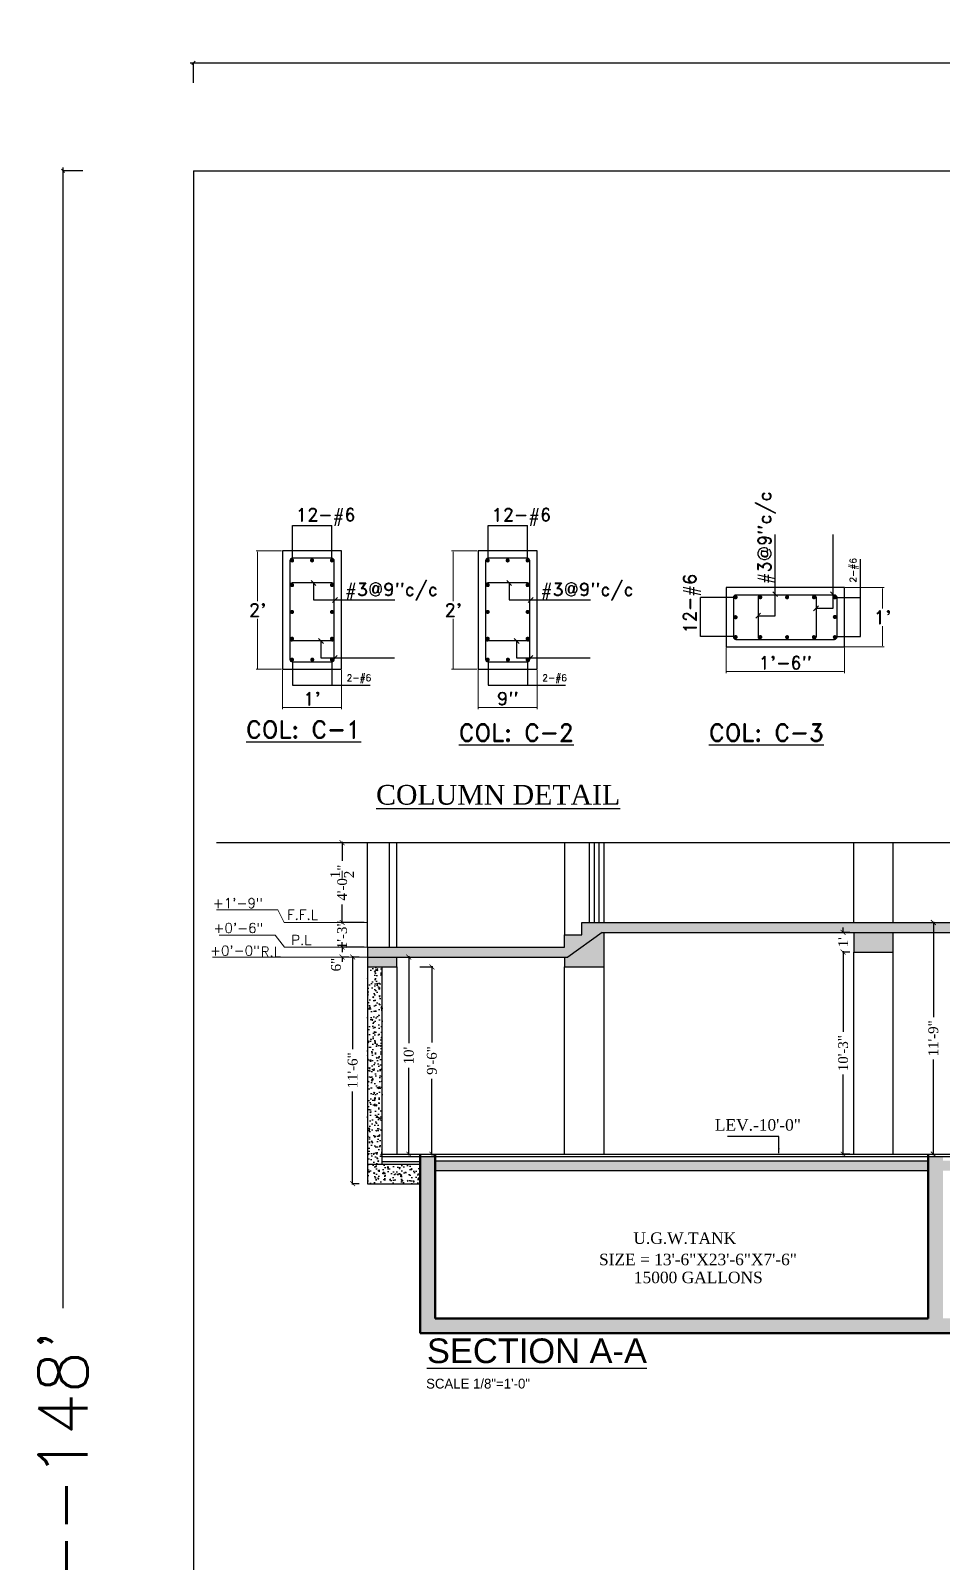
# Model space of a CAD drawing. Header units: inches. Extents: x 137014 to 144844, y -150241 to -148176.
# Drawn here: x 137014 to 137569, y -149309 to -148378 of the extents above; entities that cross this region are included whole.
import ezdxf
from ezdxf.enums import TextEntityAlignment as Align

# ---------------------------------------------------------------- set-up
doc = ezdxf.new("R2010")
doc.units = ezdxf.units.IN
doc.header["$LTSCALE"] = 15
doc.header["$MEASUREMENT"] = 0
doc.header["$PDMODE"] = 2
doc.layers.get('0').update_dxf_attribs({"linetype": 'CONTINUOUS'})
doc.layers.get('Defpoints').update_dxf_attribs({"linetype": 'CONTINUOUS'})
for name, color, linetype in [('COL', 4, 'CONTINUOUS'), ('DIM', 255, 'CONTINUOUS'), ('HACH', 8, 'CONTINUOUS'), ('REBAR', 6, 'CONTINUOUS'), ('stair', 31, 'CONTINUOUS'), ('TEXT', 2, 'CONTINUOUS'), ('TXT', 3, 'CONTINUOUS'), ('WINDOW', 140, 'CONTINUOUS')]:
    doc.layers.add(name, color=color, linetype=linetype)
for name, color, linetype, lineweight in [('DIMENSION', 251, 'CONTINUOUS', 15), ('stairs', 1, 'CONTINUOUS', 9), ('tex2', 2, 'CONTINUOUS', 0), ('WALL', 1, 'CONTINUOUS', 30), ('WALLS', 1, 'CONTINUOUS', 50)]:
    doc.layers.add(name, color=color, linetype=linetype, lineweight=lineweight)
doc.styles.add('arial', font='times.ttf')
doc.styles.add('ROMANS', font='romans.shx')
doc.styles.add('SIZE', font='comic.ttf', dxfattribs={"height": 6})
doc.styles.get("Standard").update_dxf_attribs({"font": 'romand.shx', "height": 8})
doc.styles.add('times', font='times.ttf', dxfattribs={"height": 6})
doc.dimstyles.new('AHSAN', dxfattribs={"dimtxt": 8, "dimasz": 2, "dimexe": 0, "dimexo": 0, "dimgap": 0, "dimtad": 0, "dimdec": 4, "dimzin": 0, "dimdsep": 46, "dimlunit": 4, "dimtxsty": 'ROMANS', "dimblk1": 'OBLIQUE', "dimblk2": 'OBLIQUE', "dimsah": 1, "dimcen": 0, "dimdle": 2, "dimclrd": 256, "dimclre": 256, "dimclrt": 5, "dimadec": 0, "dimazin": 0, "dimtfac": 1, "dimtdec": 4, "dimtofl": 0, "dimtmove": 1, "dimatfit": 3, "dimldrblk": 'OBLIQUE', "dimfxl": 12, "dimfxlon": 1, "dimtolj": 1, "dimtzin": 0, "dimarcsym": 0})
doc.dimstyles.new('ms-4', dxfattribs={"dimscale": 96, "dimtxt": 0.0625, "dimasz": 0.03125, "dimexe": 0.03125, "dimexo": 0.03125, "dimgap": 0.02, "dimtad": 0, "dimdec": 1, "dimzin": 0, "dimdsep": 46, "dimlunit": 4, "dimtxsty": 'arial', "dimblk": 'ARCHTICK', "dimcen": 0.09, "dimdle": 0.03125, "dimclrt": 3, "dimadec": 0, "dimazin": 0, "dimtfac": 1, "dimtdec": 1, "dimtofl": 0, "dimtmove": 2, "dimatfit": 3, "dimfxl": 1, "dimtolj": 1, "dimtzin": 0, "dimarcsym": 0})
doc.dimstyles.new('NAUMAN', dxfattribs={"dimtxt": 7, "dimasz": 3, "dimexe": 0.5, "dimexo": 2, "dimgap": 3, "dimtad": 0, "dimdec": 1, "dimzin": 0, "dimdsep": 46, "dimlunit": 4, "dimtxsty": 'times', "dimblk1": 'ARCHTICK', "dimblk2": 'ARCHTICK', "dimsah": 1, "dimcen": 0, "dimdle": 0.5, "dimclrd": 256, "dimclre": 256, "dimclrt": 2, "dimadec": 0, "dimazin": 0, "dimtfac": 1, "dimtdec": 1, "dimtix": 1, "dimtofl": 0, "dimtmove": 1, "dimatfit": 3, "dimldrblk": 'ARCHTICK', "dimfxl": 4, "dimtolj": 1, "dimtzin": 0, "dimarcsym": 0})
doc.dimstyles.get("Standard").update_dxf_attribs({"dimtxt": 8, "dimasz": 3, "dimexe": 0, "dimexo": 6, "dimgap": 2, "dimtad": 0, "dimdec": 1, "dimzin": 0, "dimdsep": 46, "dimlunit": 4, "dimtxsty": 'ROMANS', "dimblk1": 'OBLIQUE', "dimblk2": 'OBLIQUE', "dimsah": 1, "dimcen": 0, "dimclrt": 256, "dimadec": 0, "dimazin": 0, "dimtm": 1e-09, "dimtfac": 1, "dimtdec": 1, "dimtofl": 0, "dimtmove": 1, "dimatfit": 0, "dimldrblk": 'OBLIQUE', "dimfxl": 12, "dimtolj": 1, "dimtzin": 0, "dimarcsym": 0})
doc.dimstyles.new('STANDARD$0', dxfattribs={"dimtxt": 2, "dimasz": 0.5, "dimexe": 1, "dimexo": 0.5, "dimgap": 0.6, "dimtad": 1, "dimtih": 1, "dimtoh": 1, "dimdec": 3, "dimzin": 0, "dimdsep": 46, "dimlunit": 4, "dimtxsty": 'Standard', "dimcen": 0.5, "dimdle": 1, "dimclrd": 8, "dimclre": 2, "dimclrt": 3, "dimadec": 0, "dimazin": 0, "dimtfac": 0.5, "dimtdec": 3, "dimtofl": 0, "dimtmove": 0, "dimatfit": 3, "dimldrblk": 'ARCHTICK', "dimtolj": 1, "dimtzin": 0, "dimlwd": 5, "dimlwe": 5, "dimarcsym": 0})
pattern_1 = [(50, (-6907.0363, 4121.351), (7.17260183, -0.62752135), [0.75, -8.25]), (355, (-6907.036, 4121.351), (-1.38751334, 7.52192134), [0.6, -6.6]), (100.4514445, (-6906.4386, 4121.299), (5.78508847, 6.8943999), [0.63740192, -7.01142112]), (46.1842, (-6907.036, 4123.351), (10.6724133, -1.6551928), [1.125, -12.375]), (96.6356355, (-6906.147, 4123.213), (9.34661946, 9.741186), [0.9561034, -10.5171376]), (351.184164, (-6907.036, 4123.351), (9.34661945, 9.741186), [0.9, -9.9]), (21, (-6906.0363, 4122.851), (5.96907052, -4.0261889), [0.75, -8.25]), (326, (-6906.036, 4122.851), (2.43315332, 7.25150045), [0.6, -6.6]), (71.4514447, (-6905.539, 4122.5155), (8.40222377, 3.22531153), [0.6374019, -7.01142112]), (37.5, (-6907.0363, 4121.351), (0.121598553, 3.328938538), [0, -6.52, 0, -6.7, 0, -6.625]), (7.5, (-6907.0363, 4121.351), (2.630695374, 3.94411712), [0, -3.82, 0, -6.37, 0, -2.525]), (327.5, (-6909.2663, 4121.351), (5.338224362, -0.225548717), [0, -2.5, 0, -7.8, 0, -10.35]), (317.5, (-6910.2663, 4121.351), (5.83186169, 1.00104982), [0, -3.25, 0, -5.18, 0, -7.35])]

# ---------------------------------------------------------------- blocks, each defined once
blk = doc.blocks.new('*D189')
at = {"layer": 'Defpoints', "color": 0, "transparency": 16777216}
for p in [(137167.63, -148766.37), (137203.63, -148766.37), (137203.63, -148789.63)]:
    blk.add_point(p, dxfattribs=at)
at = {"layer": 'DIM', "color": 2, "lineweight": 5, "transparency": 16777216}
for p, q in [((137167.63, -148766.87), (137167.63, -148790.63)), ((137203.63, -148766.87), (137203.63, -148790.63))]:
    blk.add_line(p, q, dxfattribs=at)
at = {"layer": 'DIM', "color": 8, "lineweight": 5, "transparency": 16777216}
blk.add_line((137168.13, -148789.63), (137203.13, -148789.63), dxfattribs=at)
at = {"layer": 'DIM', "color": 8, "transparency": 16777216}
for points in [[(137168.13, -148789.54), (137168.13, -148789.71), (137167.63, -148789.63)], [(137203.13, -148789.54), (137203.13, -148789.71), (137203.63, -148789.63)]]:
    blk.add_solid(points, dxfattribs=at)
at = {"layer": 'DIM', "color": 3, "transparency": 16777216, "insert": (137185.63, -148784.26), "char_height": 8, "attachment_point": 5}
blk.add_mtext("\\A1;1'", dxfattribs=at)
blk = doc.blocks.new('_ARCHTICK')
at = {"color": 0, "linetype": 'ByBlock', "const_width": 0.15}
blk.add_lwpolyline([(-0.5, -0.5), (0.5, 0.5)], dxfattribs=at)
blk = doc.blocks.new('*D190')
at = {"layer": 'Defpoints', "color": 0, "transparency": 16777216}
for p in [(137167.63, -148694.37), (137152.55, -148766.37), (137167.63, -148766.37)]:
    blk.add_point(p, dxfattribs=at)
at = {"layer": 'DIM', "color": 2, "lineweight": 5, "transparency": 16777216}
for p, q in [((137167.13, -148694.37), (137151.55, -148694.37)), ((137167.13, -148766.37), (137151.55, -148766.37))]:
    blk.add_line(p, q, dxfattribs=at)
at = {"layer": 'DIM', "color": 8, "lineweight": 5, "transparency": 16777216}
for p, q in [((137152.55, -148694.87), (137152.55, -148725.01)), ((137152.55, -148765.87), (137152.55, -148735.73))]:
    blk.add_line(p, q, dxfattribs=at)
at = {"layer": 'DIM', "color": 8, "transparency": 16777216}
for points in [[(137152.47, -148694.87), (137152.63, -148694.87), (137152.55, -148694.37)], [(137152.47, -148765.87), (137152.63, -148765.87), (137152.55, -148766.37)]]:
    blk.add_solid(points, dxfattribs=at)
at = {"layer": 'DIM', "color": 3, "transparency": 16777216, "insert": (137152.55, -148730.37), "char_height": 8, "attachment_point": 5}
blk.add_mtext("\\A1;2'", dxfattribs=at)
blk = doc.blocks.new('_OBLIQUE')
at = {"color": 0, "linetype": 'ByBlock'}
blk.add_line((-0.5, -0.5), (0.5, 0.5), dxfattribs=at)
blk = doc.blocks.new('*D182')
at = {"layer": 'Defpoints', "color": 0, "transparency": 16777216}
for p in [(137286.65, -148766.37), (137322.65, -148766.37), (137322.65, -148789.63)]:
    blk.add_point(p, dxfattribs=at)
at = {"layer": 'DIM', "color": 2, "lineweight": 5, "transparency": 16777216}
for p, q in [((137286.65, -148766.87), (137286.65, -148790.63)), ((137322.65, -148766.87), (137322.65, -148790.63))]:
    blk.add_line(p, q, dxfattribs=at)
at = {"layer": 'DIM', "color": 8, "lineweight": 5, "transparency": 16777216}
blk.add_line((137287.15, -148789.63), (137322.15, -148789.63), dxfattribs=at)
at = {"layer": 'DIM', "color": 8, "transparency": 16777216}
for points in [[(137287.15, -148789.54), (137287.15, -148789.71), (137286.65, -148789.63)], [(137322.15, -148789.54), (137322.15, -148789.71), (137322.65, -148789.63)]]:
    blk.add_solid(points, dxfattribs=at)
at = {"layer": 'DIM', "color": 3, "transparency": 16777216, "insert": (137304.65, -148784.26), "char_height": 8, "attachment_point": 5}
blk.add_mtext('\\A1;9"', dxfattribs=at)
blk = doc.blocks.new('*D183')
at = {"layer": 'Defpoints', "color": 0, "transparency": 16777216}
for p in [(137286.65, -148694.37), (137271.57, -148766.37), (137286.65, -148766.37)]:
    blk.add_point(p, dxfattribs=at)
at = {"layer": 'DIM', "color": 2, "lineweight": 5, "transparency": 16777216}
for p, q in [((137286.15, -148694.37), (137270.57, -148694.37)), ((137286.15, -148766.37), (137270.57, -148766.37))]:
    blk.add_line(p, q, dxfattribs=at)
at = {"layer": 'DIM', "color": 8, "lineweight": 5, "transparency": 16777216}
for p, q in [((137271.57, -148694.87), (137271.57, -148725.01)), ((137271.57, -148765.87), (137271.57, -148735.73))]:
    blk.add_line(p, q, dxfattribs=at)
at = {"layer": 'DIM', "color": 8, "transparency": 16777216}
for points in [[(137271.49, -148694.87), (137271.65, -148694.87), (137271.57, -148694.37)], [(137271.49, -148765.87), (137271.65, -148765.87), (137271.57, -148766.37)]]:
    blk.add_solid(points, dxfattribs=at)
at = {"layer": 'DIM', "color": 3, "transparency": 16777216, "insert": (137271.57, -148730.37), "char_height": 8, "attachment_point": 5}
blk.add_mtext("\\A1;2'", dxfattribs=at)
blk = doc.blocks.new('*D184')
at = {"layer": 'Defpoints', "color": 0, "transparency": 16777216}
for p in [(137509.51, -148716.71), (137532.76, -148716.71), (137509.51, -148752.71)]:
    blk.add_point(p, dxfattribs=at)
at = {"layer": 'DIM', "color": 2, "lineweight": 5, "transparency": 16777216}
for p, q in [((137510.01, -148716.71), (137533.76, -148716.71)), ((137510.01, -148752.71), (137533.76, -148752.71))]:
    blk.add_line(p, q, dxfattribs=at)
at = {"layer": 'DIM', "color": 8, "lineweight": 5, "transparency": 16777216}
for p, q in [((137532.76, -148717.21), (137532.76, -148729.35)), ((137532.76, -148752.21), (137532.76, -148740.08))]:
    blk.add_line(p, q, dxfattribs=at)
at = {"layer": 'DIM', "color": 8, "transparency": 16777216}
for points in [[(137532.68, -148717.21), (137532.85, -148717.21), (137532.76, -148716.71)], [(137532.68, -148752.21), (137532.85, -148752.21), (137532.76, -148752.71)]]:
    blk.add_solid(points, dxfattribs=at)
at = {"layer": 'DIM', "color": 3, "transparency": 16777216, "insert": (137532.76, -148734.71), "char_height": 8, "attachment_point": 5}
blk.add_mtext("\\A1;1'", dxfattribs=at)
blk = doc.blocks.new('*D185')
at = {"layer": 'Defpoints', "color": 0, "transparency": 16777216}
for p in [(137437.51, -148752.71), (137509.51, -148752.71), (137509.51, -148767.79)]:
    blk.add_point(p, dxfattribs=at)
at = {"layer": 'DIM', "color": 2, "lineweight": 5, "transparency": 16777216}
for p, q in [((137437.51, -148753.21), (137437.51, -148768.79)), ((137509.51, -148753.21), (137509.51, -148768.79))]:
    blk.add_line(p, q, dxfattribs=at)
at = {"layer": 'DIM', "color": 8, "lineweight": 5, "transparency": 16777216}
blk.add_line((137438.01, -148767.79), (137509.01, -148767.79), dxfattribs=at)
at = {"layer": 'DIM', "color": 8, "transparency": 16777216}
for points in [[(137438.01, -148767.71), (137438.01, -148767.87), (137437.51, -148767.79)], [(137509.01, -148767.71), (137509.01, -148767.87), (137509.51, -148767.79)]]:
    blk.add_solid(points, dxfattribs=at)
at = {"layer": 'DIM', "color": 3, "transparency": 16777216, "insert": (137473.51, -148762.43), "char_height": 8, "attachment_point": 5}
blk.add_mtext('\\A1;1\'-6"', dxfattribs=at)
blk = doc.blocks.new('*D1260')
at = {"layer": 'Defpoints', "color": 0, "ltscale": 5, "transparency": 16777216}
for p in [(137249.26, -148947.55), (137249.26, -149061.55), (137258.54, -149061.55)]:
    blk.add_point(p, dxfattribs=at)
at = {"layer": 'DIMENSION', "lineweight": -2, "ltscale": 5, "transparency": 16777216}
for p, q in [((137251.26, -148947.55), (137259.04, -148947.55)), ((137258.54, -148947.05), (137258.54, -148993.51)), ((137258.54, -149062.05), (137258.54, -149015.6)), ((137251.26, -149061.55), (137259.04, -149061.55))]:
    blk.add_line(p, q, dxfattribs=at)
at = {"layer": 'DIMENSION', "lineweight": -2, "ltscale": 5, "transparency": 16777216, "xscale": 3, "yscale": 3, "zscale": 3}
for p, rotation in [((137258.54, -148947.55), 90), ((137258.54, -149061.55), 270)]:
    blk.add_blockref('_ARCHTICK', p, dxfattribs=dict(at, rotation=rotation))
at = {"layer": 'DIMENSION', "color": 2, "ltscale": 5, "transparency": 16777216, "insert": (137258.54, -149004.55), "char_height": 6, "attachment_point": 5, "rotation": 90, "style": 'times'}
blk.add_mtext('\\A1;9\'-6"', dxfattribs=at)
blk = doc.blocks.new('*D1261')
at = {"layer": 'Defpoints', "color": 0, "ltscale": 5, "transparency": 16777216}
for p in [(137539.27, -148920.55), (137563.62, -148920.55), (137539.27, -149061.55)]:
    blk.add_point(p, dxfattribs=at)
at = {"layer": 'DIMENSION', "lineweight": -2, "ltscale": 5, "transparency": 16777216}
for p, q in [((137541.27, -148920.55), (137564.12, -148920.55)), ((137563.62, -148920.05), (137563.62, -148978.14)), ((137563.62, -149062.05), (137563.62, -149003.97)), ((137541.27, -149061.55), (137564.12, -149061.55))]:
    blk.add_line(p, q, dxfattribs=at)
at = {"layer": 'DIMENSION', "lineweight": -2, "ltscale": 5, "transparency": 16777216, "xscale": 3, "yscale": 3, "zscale": 3}
for p, rotation in [((137563.62, -148920.55), 90), ((137563.62, -149061.55), 270)]:
    blk.add_blockref('_ARCHTICK', p, dxfattribs=dict(at, rotation=rotation))
at = {"layer": 'DIMENSION', "color": 2, "ltscale": 5, "transparency": 16777216, "insert": (137563.62, -148991.05), "char_height": 6, "attachment_point": 5, "rotation": 90, "style": 'times'}
blk.add_mtext('\\A1;11\'-9"', dxfattribs=at)
blk = doc.blocks.new('*D1262')
at = {"layer": 'Defpoints', "color": 0, "ltscale": 5, "transparency": 16777216}
for p in [(137219.27, -148872.02), (137203.93, -148920.55), (137219.27, -148920.55)]:
    blk.add_point(p, dxfattribs=at)
at = {"layer": 'DIMENSION', "lineweight": -2, "ltscale": 5, "transparency": 16777216}
for p, q in [((137217.27, -148872.02), (137203.43, -148872.02)), ((137203.93, -148871.52), (137203.93, -148883.04)), ((137203.93, -148921.05), (137203.93, -148909.53)), ((137217.27, -148920.55), (137203.43, -148920.55))]:
    blk.add_line(p, q, dxfattribs=at)
at = {"layer": 'DIMENSION', "lineweight": -2, "ltscale": 5, "transparency": 16777216, "xscale": 3, "yscale": 3, "zscale": 3}
for p, rotation in [((137203.93, -148872.02), 90), ((137203.93, -148920.55), 270)]:
    blk.add_blockref('_ARCHTICK', p, dxfattribs=dict(at, rotation=rotation))
at = {"layer": 'DIMENSION', "color": 2, "ltscale": 5, "transparency": 16777216, "insert": (137203.93, -148896.29), "char_height": 6, "attachment_point": 5, "rotation": 90, "style": 'times'}
blk.add_mtext('\\A1;4\'-0{\\H1.000000x;\\S1/2;}"', dxfattribs=at)
blk = doc.blocks.new('*D1263')
at = {"layer": 'Defpoints', "color": 0, "ltscale": 5, "transparency": 16777216}
for p in [(137219.27, -148920.55), (137203.93, -148935.55), (137219.27, -148935.55)]:
    blk.add_point(p, dxfattribs=at)
at = {"layer": 'DIMENSION', "lineweight": -2, "ltscale": 5, "transparency": 16777216}
for p, q in [((137217.27, -148920.55), (137203.43, -148920.55)), ((137203.93, -148920.55), (137203.93, -148917.55)), ((137217.27, -148935.55), (137203.43, -148935.55)), ((137203.93, -148935.55), (137203.93, -148938.55))]:
    blk.add_line(p, q, dxfattribs=at)
at = {"layer": 'DIMENSION', "lineweight": -2, "ltscale": 5, "transparency": 16777216, "xscale": 3, "yscale": 3, "zscale": 3}
for p, rotation in [((137203.93, -148920.55), 270), ((137203.93, -148935.55), 90)]:
    blk.add_blockref('_ARCHTICK', p, dxfattribs=dict(at, rotation=rotation))
at = {"layer": 'DIMENSION', "color": 2, "ltscale": 5, "transparency": 16777216, "insert": (137203.93, -148928.05), "char_height": 6, "attachment_point": 5, "rotation": 90, "style": 'times'}
blk.add_mtext('\\A1;1\'-3"', dxfattribs=at)
blk = doc.blocks.new('*D1264')
at = {"layer": 'Defpoints', "color": 0, "ltscale": 5, "transparency": 16777216}
for p in [(137219.27, -148935.55), (137203.93, -148941.55), (137219.27, -148941.55)]:
    blk.add_point(p, dxfattribs=at)
at = {"layer": 'HACH', "lineweight": -2, "ltscale": 5, "transparency": 16777216}
for p, q in [((137207.93, -148935.55), (137203.43, -148935.55)), ((137203.93, -148935.55), (137203.93, -148932.55)), ((137207.93, -148941.55), (137203.43, -148941.55)), ((137203.93, -148941.55), (137203.93, -148944.55))]:
    blk.add_line(p, q, dxfattribs=at)
at = {"layer": 'HACH', "lineweight": -2, "ltscale": 5, "transparency": 16777216, "xscale": 3, "yscale": 3, "zscale": 3}
for p, rotation in [((137203.93, -148935.55), 270), ((137203.93, -148941.55), 90)]:
    blk.add_blockref('_ARCHTICK', p, dxfattribs=dict(at, rotation=rotation))
at = {"layer": 'HACH', "color": 2, "ltscale": 5, "transparency": 16777216, "insert": (137200.22, -148946.18), "char_height": 6, "attachment_point": 5, "rotation": 90, "style": 'times'}
blk.add_mtext('\\A1;6"', dxfattribs=at)
blk = doc.blocks.new('*D1265')
at = {"layer": 'Defpoints', "color": 0, "ltscale": 5, "transparency": 16777216}
for p in [(137219.27, -148941.55), (137210.32, -149079.55), (137219.27, -149079.55)]:
    blk.add_point(p, dxfattribs=at)
at = {"layer": 'HACH', "lineweight": -2, "ltscale": 5, "transparency": 16777216}
for p, q in [((137210.32, -148941.05), (137210.32, -148997.64)), ((137214.32, -148941.55), (137209.82, -148941.55)), ((137210.32, -149080.05), (137210.32, -149023.47)), ((137214.32, -149079.55), (137209.82, -149079.55))]:
    blk.add_line(p, q, dxfattribs=at)
at = {"layer": 'HACH', "lineweight": -2, "ltscale": 5, "transparency": 16777216, "xscale": 3, "yscale": 3, "zscale": 3}
for p, rotation in [((137210.32, -148941.55), 90), ((137210.32, -149079.55), 270)]:
    blk.add_blockref('_ARCHTICK', p, dxfattribs=dict(at, rotation=rotation))
at = {"layer": 'HACH', "color": 2, "ltscale": 5, "transparency": 16777216, "insert": (137210.32, -149010.55), "char_height": 6, "attachment_point": 5, "rotation": 90, "style": 'times'}
blk.add_mtext('\\A1;11\'-6"', dxfattribs=at)
blk = doc.blocks.new('*D1266')
at = {"layer": 'Defpoints', "color": 0, "ltscale": 5, "transparency": 16777216}
for p in [(137237.27, -148941.55), (137237.27, -149061.55), (137244.47, -149061.55)]:
    blk.add_point(p, dxfattribs=at)
at = {"layer": 'HACH', "lineweight": -2, "ltscale": 5, "transparency": 16777216}
for p, q in [((137244.47, -148941.05), (137244.47, -148994.03)), ((137240.47, -148941.55), (137244.97, -148941.55)), ((137244.47, -149062.05), (137244.47, -149009.07)), ((137240.47, -149061.55), (137244.97, -149061.55))]:
    blk.add_line(p, q, dxfattribs=at)
at = {"layer": 'HACH', "lineweight": -2, "ltscale": 5, "transparency": 16777216, "xscale": 3, "yscale": 3, "zscale": 3}
for p, rotation in [((137244.47, -148941.55), 90), ((137244.47, -149061.55), 270)]:
    blk.add_blockref('_ARCHTICK', p, dxfattribs=dict(at, rotation=rotation))
at = {"layer": 'HACH', "color": 2, "ltscale": 5, "transparency": 16777216, "insert": (137244.47, -149001.55), "char_height": 6, "attachment_point": 5, "rotation": 90, "style": 'times'}
blk.add_mtext("\\A1;10'", dxfattribs=at)
blk = doc.blocks.new('*D1267')
at = {"layer": 'Defpoints', "color": 0, "ltscale": 5, "transparency": 16777216}
for p in [(137515.27, -148926.55), (137508.75, -148938.55), (137515.27, -148938.55)]:
    blk.add_point(p, dxfattribs=at)
at = {"layer": 'HACH', "lineweight": -2, "ltscale": 5, "transparency": 16777216}
for p, q in [((137512.75, -148926.55), (137508.25, -148926.55)), ((137508.75, -148926.55), (137508.75, -148923.55)), ((137512.75, -148938.55), (137508.25, -148938.55)), ((137508.75, -148938.55), (137508.75, -148941.55))]:
    blk.add_line(p, q, dxfattribs=at)
at = {"layer": 'HACH', "lineweight": -2, "ltscale": 5, "transparency": 16777216, "xscale": 3, "yscale": 3, "zscale": 3}
for p, rotation in [((137508.75, -148926.55), 270), ((137508.75, -148938.55), 90)]:
    blk.add_blockref('_ARCHTICK', p, dxfattribs=dict(at, rotation=rotation))
at = {"layer": 'HACH', "color": 2, "ltscale": 5, "transparency": 16777216, "insert": (137508.75, -148932.55), "char_height": 6, "attachment_point": 5, "rotation": 90, "style": 'times'}
blk.add_mtext("\\A1;1'", dxfattribs=at)
blk = doc.blocks.new('*D1268')
at = {"layer": 'Defpoints', "color": 0, "ltscale": 5, "transparency": 16777216}
for p in [(137515.27, -148938.55), (137508.75, -149061.55), (137515.27, -149061.55)]:
    blk.add_point(p, dxfattribs=at)
at = {"layer": 'HACH', "lineweight": -2, "ltscale": 5, "transparency": 16777216}
for p, q in [((137512.75, -148938.55), (137508.25, -148938.55)), ((137508.75, -148938.05), (137508.75, -148987.14)), ((137508.75, -149062.05), (137508.75, -149012.97)), ((137512.75, -149061.55), (137508.25, -149061.55))]:
    blk.add_line(p, q, dxfattribs=at)
at = {"layer": 'HACH', "lineweight": -2, "ltscale": 5, "transparency": 16777216, "xscale": 3, "yscale": 3, "zscale": 3}
for p, rotation in [((137508.75, -148938.55), 90), ((137508.75, -149061.55), 270)]:
    blk.add_blockref('_ARCHTICK', p, dxfattribs=dict(at, rotation=rotation))
at = {"layer": 'HACH', "color": 2, "ltscale": 5, "transparency": 16777216, "insert": (137508.75, -149000.05), "char_height": 6, "attachment_point": 5, "rotation": 90, "style": 'times'}
blk.add_mtext('\\A1;10\'-3"', dxfattribs=at)
blk = doc.blocks.new('*D1334')
at = {"layer": 'Defpoints', "color": 0, "ltscale": 5, "transparency": 16777216}
for p in [(138889.51, -148397.38), (137113.51, -148463.09), (138889.51, -148463.09)]:
    blk.add_point(p, dxfattribs=at)
at = {"layer": 'HACH', "lineweight": -2, "ltscale": 5, "transparency": 16777216}
for p, q in [((137111.51, -148397.38), (137824.37, -148397.38)), ((137113.51, -148409.38), (137113.51, -148397.38)), ((138891.51, -148397.38), (138178.65, -148397.38)), ((138889.51, -148409.38), (138889.51, -148397.38))]:
    blk.add_line(p, q, dxfattribs=at)
at = {"layer": 'HACH', "lineweight": -2, "ltscale": 5, "transparency": 16777216, "xscale": 2, "yscale": 2, "zscale": 2, "rotation": 180}
blk.add_blockref('_OBLIQUE', (137113.51, -148397.38), dxfattribs=at)
at = {"layer": 'HACH', "lineweight": -2, "ltscale": 5, "transparency": 16777216, "xscale": 2, "yscale": 2, "zscale": 2}
blk.add_blockref('_OBLIQUE', (138889.51, -148397.38), dxfattribs=at)
at = {"layer": 'HACH', "color": 5, "ltscale": 5, "transparency": 16777216, "insert": (138001.51, -148397.38), "char_height": 30, "attachment_point": 5, "style": 'ROMANS'}
blk.add_mtext("\\A1;12.333---148'", dxfattribs=at)
blk = doc.blocks.new('*D1335')
at = {"layer": 'Defpoints', "color": 0, "ltscale": 5, "transparency": 16777216}
for p in [(137113.51, -148463.09), (137034.12, -150239.09), (137113.51, -150239.09)]:
    blk.add_point(p, dxfattribs=at)
at = {"layer": 'HACH', "lineweight": -2, "ltscale": 5, "transparency": 16777216}
for p, q in [((137034.12, -148461.09), (137034.12, -149155.37)), ((137046.12, -148463.09), (137034.12, -148463.09)), ((137034.12, -150241.09), (137034.12, -149546.8)), ((137046.12, -150239.09), (137034.12, -150239.09))]:
    blk.add_line(p, q, dxfattribs=at)
at = {"layer": 'HACH', "lineweight": -2, "ltscale": 5, "transparency": 16777216, "xscale": 2, "yscale": 2, "zscale": 2}
for p, rotation in [((137034.12, -148463.09), 90), ((137034.12, -150239.09), 270)]:
    blk.add_blockref('_OBLIQUE', p, dxfattribs=dict(at, rotation=rotation))
at = {"layer": 'HACH', "color": 5, "ltscale": 5, "transparency": 16777216, "insert": (137034.12, -149351.09), "char_height": 30, "attachment_point": 5, "rotation": 90, "style": 'ROMANS'}
blk.add_mtext("\\A1;12.333----148'", dxfattribs=at)

msp = doc.modelspace()

# ---------------------------------------------------------------- hatches: boundary and pattern name
at = {"layer": 'HACH', "ltscale": 5}
h = msp.add_hatch(dxfattribs=at)
h.set_pattern_fill('AR-CONC', color=256)
h.set_pattern_definition(pattern_1)
h.paths.add_polyline_path([(137939.27394, -148926.55378), (137939.27394, -148920.55378), (137360.27394, -148920.55378), (137349.77394, -148920.55378), (137349.77394, -148928.05378), (137339.27394, -148928.05378), (137339.27394, -148935.55378), (137219.27394, -148935.55378), (137219.27394, -148941.55378), (137341.19673, -148941.55378), (137362.19673, -148926.55378)])
h = msp.add_hatch(color=256, dxfattribs=at)
h.dxf.hatch_style = 1
h.paths.add_polyline_path([(137363.27394, -148947.55378), (137363.27394, -148926.55378), (137362.19673, -148926.55378), (137341.19673, -148941.55378), (137339.27394, -148941.55378), (137339.27394, -148947.55378)])
h = msp.add_hatch(color=256, dxfattribs=at)
h.dxf.hatch_style = 1
h.paths.add_polyline_path([(137515.27394, -148926.55378), (137515.27394, -148938.55378), (137539.27394, -148938.55378), (137539.27394, -148926.55378)])
h.paths.add_polyline_path([(137651.27394, -148938.55378), (137651.27394, -148926.55378), (137627.27394, -148926.55378), (137627.27394, -148938.55378)])
h.paths.add_polyline_path([(137789.27394, -148926.55378), (137789.27394, -148938.55378), (137813.27394, -148938.55378), (137813.27394, -148926.55378)])
h = msp.add_hatch(color=256, dxfattribs=at)
h.dxf.hatch_style = 1
h.paths.add_polyline_path([(137219.27394, -148941.55378), (137219.27394, -148947.55378), (137237.27394, -148947.55378), (137237.27394, -148941.55378)])
h = msp.add_hatch(dxfattribs=at)
h.set_pattern_fill('AR-CONC', color=256)
h.set_pattern_definition(pattern_1)
h.paths.add_polyline_path([(137219.27394, -149067.55378), (137228.27394, -149067.55378), (137228.27394, -148947.55378), (137219.27394, -148947.55378)])
h = msp.add_hatch(dxfattribs=at)
h.set_pattern_fill('AR-CONC', color=256)
h.set_pattern_definition(pattern_1)
h.paths.add_polyline_path([(137219.27394, -149067.55378), (137219.27394, -149079.55378), (137251.44893, -149079.55378), (137251.44893, -149067.55378)])
h = msp.add_hatch(dxfattribs=at)
h.set_pattern_fill('AR-CONC', color=256)
h.set_pattern_definition(pattern_1)
h.paths.add_polyline_path([(137569.44893, -149161.55378), (137569.44893, -149063.05378), (137560.44893, -149063.05378), (137560.44893, -149161.55378), (137260.44893, -149161.55378), (137260.44893, -149063.05378), (137251.44893, -149063.05378), (137251.44893, -149170.55378), (137824.44893, -149170.55378), (137824.44893, -149063.05378), (137815.44893, -149063.05378), (137815.44893, -149161.55378)])
h = msp.add_hatch(dxfattribs=at)
h.set_pattern_fill('AR-CONC', color=256)
h.set_pattern_definition(pattern_1)
h.paths.add_polyline_path([(137560.44893, -149071.55378), (137560.44893, -149065.55378), (137260.44893, -149065.55378), (137260.44893, -149071.55378)])
h.paths.add_polyline_path([(137815.44893, -149071.55378), (137815.44893, -149065.55378), (137569.44893, -149065.55378), (137569.44893, -149071.55378)])

# ---------------------------------------------------------------- linework, layer by layer
at = {"layer": 'COL', "color": 3}
for p, q in [((137203.62535, -148694.3701), (137167.62535, -148694.3701)), ((137167.62535, -148694.3701), (137167.62535, -148766.3701)), ((137203.62535, -148766.3701), (137203.62535, -148694.3701)), ((137322.64738, -148694.3701), (137286.64738, -148694.3701)), ((137286.64738, -148694.3701), (137286.64738, -148766.3701)), ((137322.64738, -148766.3701), (137322.64738, -148694.3701)), ((137437.51001, -148716.7139), (137437.51001, -148752.7139)), ((137509.51001, -148716.7139), (137437.51001, -148716.7139)), ((137509.51001, -148752.7139), (137509.51001, -148716.7139)), ((137437.51001, -148752.7139), (137509.51001, -148752.7139)), ((137167.62535, -148766.3701), (137203.62535, -148766.3701)), ((137286.64738, -148766.3701), (137322.64738, -148766.3701))]:
    msp.add_line(p, q, dxfattribs=at)
at = {"layer": 'COL'}
for p, q in [((137197.62535, -148698.8701), (137173.62535, -148698.8701)), ((137316.64738, -148698.8701), (137292.64738, -148698.8701)), ((137172.12535, -148700.3701), (137172.12535, -148760.3701)), ((137199.12535, -148760.3701), (137199.12535, -148700.3701)), ((137291.14738, -148700.3701), (137291.14738, -148760.3701)), ((137318.14738, -148760.3701), (137318.14738, -148700.3701)), ((137197.62535, -148713.84608), (137173.62535, -148713.84608)), ((137316.64738, -148713.84608), (137292.64738, -148713.84608)), ((137442.01001, -148722.7139), (137442.01001, -148746.7139)), ((137503.51001, -148721.2139), (137443.51001, -148721.2139)), ((137456.98599, -148722.7139), (137456.98599, -148746.7139)), ((137492.2988, -148722.26114), (137492.2988, -148746.82641)), ((137505.01001, -148746.7139), (137505.01001, -148722.7139)), ((137198.07811, -148749.15889), (137173.51284, -148749.15889)), ((137317.10014, -148749.15889), (137292.53487, -148749.15889)), ((137443.51001, -148748.2139), (137503.51001, -148748.2139)), ((137173.62535, -148761.8701), (137197.62535, -148761.8701)), ((137292.64738, -148761.8701), (137316.64738, -148761.8701))]:
    msp.add_line(p, q, dxfattribs=at)
for centre, start, end in [((137173.62535, -148700.3701), 90, 180), ((137197.62535, -148700.3701), 0, 90), ((137292.64738, -148700.3701), 90, 180), ((137316.64738, -148700.3701), 0, 90), ((137173.62535, -148715.34608), 90, 180), ((137197.62535, -148715.34608), 0, 90), ((137292.64738, -148715.34608), 90, 180), ((137316.64738, -148715.34608), 0, 90), ((137443.51001, -148722.7139), 90, 180), ((137458.48599, -148722.7139), 90, 180), ((137490.79885, -148722.7139), 0, 90), ((137503.51001, -148722.7139), 0, 90), ((137173.62535, -148747.65894), 180, 270), ((137197.62535, -148747.65894), 270, 0), ((137292.64738, -148747.65894), 180, 270), ((137316.64738, -148747.65894), 270, 0), ((137443.51001, -148746.7139), 180, 270), ((137458.48599, -148746.7139), 180, 270), ((137490.79885, -148746.7139), 270, 0), ((137503.51001, -148746.7139), 270, 0), ((137173.62535, -148760.3701), 180, 270), ((137197.62535, -148760.3701), 270, 0), ((137292.64738, -148760.3701), 180, 270), ((137316.64738, -148760.3701), 270, 0)]:
    msp.add_arc(centre, 1.5, start, end, dxfattribs=at)
at = {"layer": 'DIM'}
for p, q in [((137173.83794, -148678.80821), (137197.62535, -148678.80821)), ((137173.83794, -148700.69641), (137173.83794, -148678.80821)), ((137197.62535, -148700.3701), (137197.62535, -148678.80821)), ((137292.85997, -148678.80821), (137316.64738, -148678.80821)), ((137292.85997, -148700.69641), (137292.85997, -148678.80821)), ((137316.64738, -148700.3701), (137316.64738, -148678.80821)), ((137519.23153, -148746.50131), (137519.23153, -148699.43689)), ((137421.94813, -148746.50131), (137421.94813, -148722.7139)), ((137443.51001, -148722.7139), (137421.94813, -148722.7139)), ((137443.83633, -148746.50131), (137421.94813, -148746.50131)), ((137173.83794, -148776.09162), (137220.90236, -148776.09162)), ((137292.85997, -148776.09162), (137339.92439, -148776.09162))]:
    msp.add_line(p, q, dxfattribs=at)
at = {"layer": 'DIM', "color": 2}
for p, q in [((137503.51001, -148722.7139), (137519.23153, -148722.7139)), ((137503.1837, -148746.50131), (137519.23153, -148746.50131)), ((137173.83794, -148760.04379), (137173.83794, -148776.09162)), ((137197.62535, -148760.3701), (137197.62535, -148776.09162)), ((137292.85997, -148760.04379), (137292.85997, -148776.09162)), ((137316.64738, -148760.3701), (137316.64738, -148776.09162))]:
    msp.add_line(p, q, dxfattribs=at)
at = {"layer": 'HACH', "ltscale": 5}
msp.add_line((138030.95474, -148872.01804), (137127.59314, -148872.01804), dxfattribs=at)
at = {"layer": 'REBAR', "const_width": 1.25}
for points in [[(137172.86307, -148700.17851, -1), (137174.11307, -148700.17851, -1)], [(137186.25035, -148700.17851, 1), (137185.00035, -148700.17851, 1)], [(137198.38763, -148700.17851, 1), (137197.13763, -148700.17851, 1)], [(137291.88511, -148700.17851, -1), (137293.13511, -148700.17851, -1)], [(137305.27238, -148700.17851, 1), (137304.02238, -148700.17851, 1)], [(137317.40966, -148700.17851, 1), (137316.15966, -148700.17851, 1)], [(137172.86307, -148715.18817, -1), (137174.11307, -148715.18817, -1)], [(137198.38763, -148715.18817, 1), (137197.13763, -148715.18817, 1)], [(137291.88511, -148715.18817, -1), (137293.13511, -148715.18817, -1)], [(137317.40966, -148715.18817, 1), (137316.15966, -148715.18817, 1)], [(137443.31843, -148721.95162, 1), (137443.31843, -148723.20162, 1)], [(137458.32809, -148721.95162, 1), (137458.32809, -148723.20162, 1)], [(137474.64616, -148721.95162, 1), (137474.64616, -148723.20162, 1)], [(137490.96424, -148721.95162, -1), (137490.96424, -148723.20162, -1)], [(137503.7016, -148721.95162, -1), (137503.7016, -148723.20162, -1)], [(137172.86307, -148731.50625, -1), (137174.11307, -148731.50625, -1)], [(137198.38763, -148731.50625, 1), (137197.13763, -148731.50625, 1)], [(137291.88511, -148731.50625, -1), (137293.13511, -148731.50625, -1)], [(137317.40966, -148731.50625, 1), (137316.15966, -148731.50625, 1)], [(137443.31843, -148734.0889, 1), (137443.31843, -148735.3389, 1)], [(137503.7016, -148733.95162, -1), (137503.7016, -148735.20162, -1)], [(137172.86307, -148747.82433, 1), (137174.11307, -148747.82433, 1)], [(137198.38763, -148747.82433, -1), (137197.13763, -148747.82433, -1)], [(137291.88511, -148747.82433, 1), (137293.13511, -148747.82433, 1)], [(137317.40966, -148747.82433, -1), (137316.15966, -148747.82433, -1)], [(137443.31843, -148747.47617, -1), (137443.31843, -148746.22617, -1)], [(137458.32809, -148747.47617, -1), (137458.32809, -148746.22617, -1)], [(137474.64616, -148747.47617, -1), (137474.64616, -148746.22617, -1)], [(137490.96424, -148747.47617, 1), (137490.96424, -148746.22617, 1)], [(137503.7016, -148747.47617, 1), (137503.7016, -148746.22617, 1)], [(137172.86307, -148760.56168, 1), (137174.11307, -148760.56168, 1)], [(137186.38763, -148760.56168, -1), (137185.13763, -148760.56168, -1)], [(137198.38763, -148760.56168, -1), (137197.13763, -148760.56168, -1)], [(137291.88511, -148760.56168, 1), (137293.13511, -148760.56168, 1)], [(137305.40966, -148760.56168, -1), (137304.15966, -148760.56168, -1)], [(137317.40966, -148760.56168, -1), (137316.15966, -148760.56168, -1)]]:
    msp.add_lwpolyline(points, format="xyb", close=True, dxfattribs=at)
at = {"layer": 'stair'}
for p, q in [((137228.27394, -149061.55378), (137251.44893, -149061.55378)), ((137251.44893, -149061.55378), (137824.44893, -149061.55378)), ((137228.27394, -149063.05378), (137251.44893, -149063.05378)), ((137228.27394, -149066.05378), (137251.44893, -149066.05378)), ((137251.44893, -149063.05378), (137824.44893, -149063.05378))]:
    msp.add_line(p, q, dxfattribs=at)
at = {"layer": 'stairs', "ltscale": 5}
for p, q in [((137164.88169, -148912.80274), (137127.59314, -148912.80274)), ((137168.68505, -148920.55378), (137164.88169, -148912.80274)), ((137219.27394, -148920.55378), (137168.68505, -148920.55378)), ((137163.16259, -148928.31757), (137129.06567, -148928.31757)), ((137168.97589, -148935.55378), (137163.16259, -148928.31757)), ((137219.27394, -148935.55378), (137168.97589, -148935.55378)), ((137219.27394, -148941.55378), (137125.08726, -148941.55378)), ((137219.27394, -148941.55378), (137173.28788, -148941.55378))]:
    msp.add_line(p, q, dxfattribs=at)
at = {"layer": 'WALL', "ltscale": 3}
for q in [(137113.51063, -150239.08812), (138889.51063, -148463.08812)]:
    msp.add_line((137113.51063, -148463.08812), q, dxfattribs=at)
at = {"layer": 'WALL', "ltscale": 5}
for p, q in [((137339.27394, -148872.01804), (137339.27394, -148928.05378)), ((137515.27394, -148920.55378), (137515.27394, -148872.01804)), ((137539.27394, -148920.55378), (137539.27394, -148872.01804)), ((137363.27394, -148947.55378), (137363.27394, -148926.55378)), ((137515.27394, -149061.55378), (137515.27394, -148938.55378)), ((137219.27394, -148947.55378), (137237.27394, -148947.55378)), ((137237.27394, -148947.55378), (137237.27394, -148941.55378)), ((137237.27394, -148947.55378), (137237.27394, -149061.55378)), ((137339.27394, -148941.55378), (137339.27394, -148947.55378)), ((137339.27394, -148947.55378), (137363.27394, -148947.55378)), ((137339.27394, -149061.55378), (137339.27394, -148947.55378)), ((137363.27394, -149061.55378), (137363.27394, -148947.55378))]:
    msp.add_line(p, q, dxfattribs=at)
at = {"layer": 'WALL'}
for p, q in [((137349.77394, -148928.05378), (137349.77394, -148920.55378)), ((137349.77394, -148920.55378), (137360.27394, -148920.55378)), ((137360.27394, -148920.55378), (137939.27394, -148920.55378)), ((137339.27394, -148935.55378), (137339.27394, -148928.05378)), ((137339.27394, -148928.05378), (137349.77394, -148928.05378)), ((137362.19673, -148926.55378), (137341.19673, -148941.55378)), ((137362.19673, -148926.55378), (137939.27394, -148926.55378)), ((137515.27394, -148926.55378), (137515.27394, -148938.55378)), ((137539.27394, -148938.55378), (137539.27394, -148926.55378)), ((137219.27394, -148935.55378), (137219.27394, -149079.55378)), ((137219.27394, -148935.55378), (137339.27394, -148935.55378)), ((137515.27394, -148938.55378), (137539.27394, -148938.55378)), ((137539.27394, -149061.55378), (137539.27394, -148938.55378)), ((137219.27394, -148941.55378), (137341.19673, -148941.55378)), ((137228.27394, -149067.55378), (137228.27394, -148947.55378)), ((137219.27394, -149067.55378), (137251.44893, -149067.55378)), ((137260.44893, -149065.55378), (137560.44893, -149065.55378)), ((137260.44893, -149071.55378), (137560.44893, -149071.55378)), ((137219.27394, -149079.55378), (137251.44893, -149079.55378))]:
    msp.add_line(p, q, dxfattribs=at)
at = {"layer": 'WALLS', "ltscale": 5}
for p, q in [((137251.44893, -149061.55378), (137251.44893, -149170.55378)), ((137260.44893, -149061.55378), (137260.44893, -149161.55378)), ((137560.44893, -149061.55378), (137560.44893, -149161.55378)), ((137560.44893, -149161.55378), (137260.44893, -149161.55378)), ((137824.44893, -149170.55378), (137251.44893, -149170.55378))]:
    msp.add_line(p, q, dxfattribs=at)
at = {"layer": 'WINDOW'}
for p, q in [((137219.27394, -148935.55378), (137219.27394, -148872.01804)), ((137232.77394, -148935.55378), (137232.77394, -148872.01804)), ((137237.27394, -148935.55378), (137237.27394, -148872.01804)), ((137354.27394, -148872.01804), (137354.27394, -148920.55378)), ((137357.27394, -148872.01804), (137357.27394, -148920.55378)), ((137360.27394, -148920.55378), (137360.27394, -148872.01804)), ((137363.27394, -148920.55378), (137363.27394, -148872.01804))]:
    msp.add_line(p, q, dxfattribs=at)

# ---------------------------------------------------------------- texts
at = {"layer": 'tex2', "style": 'SIZE'}
msp.add_text('SCALE 1/8"=1\'-0"', height=6, dxfattribs=at).set_placement((137286.64853, -149201.08029), align=Align.MIDDLE)
at = {"layer": 'tex2', "insert": (137456.8726, -149043.81095), "char_height": 7, "width": 50.6877803, "attachment_point": 5, "style": 'arial'}
msp.add_mtext('\\A1;LEV.-10\'-0"', dxfattribs=at)
at = {"layer": 'tex2', "ltscale": 3, "char_height": 7, "width": 183.225964, "attachment_point": 5, "style": 'times'}
for s, insert in [('\\A1;U.G.W.TANK', (137412.40201, -149112.74644)), ('\\A1;SIZE = 13\'-6"X23\'-6"X7\'-6"', (137420.41275, -149125.68394)), ('\\A1;15000 GALLONS', (137420.61249, -149136.61472))]:
    msp.add_mtext(s, dxfattribs=dict(at, insert=insert))
at = {"layer": 'tex2', "lineweight": -2, "insert": (137389.40497, -149173.71005), "char_height": 15, "width": 209.0612881, "attachment_point": 3, "style": 'SIZE'}
msp.add_mtext('{\\fArial|b0|i0|c0|p34;\\LSECTION A-A}', dxfattribs=at)
at = {"layer": 'TEXT'}
for s, height, p in [('#3@9"c/c', 8, (137464.88866, -148714.6875)), ('2-#6', 4, (137516.7639, -148713.6249)), ('12-#6', 8, (137419.48049, -148744.56195))]:
    msp.add_text(s, height=height, rotation=90, dxfattribs=at).set_placement(p)
for s, height, p in [('12-#6', 8, (137175.7773, -148676.34058)), ('12-#6', 8, (137294.79933, -148676.34058)), ('#3@9"c/c', 8, (137205.65175, -148721.74874)), ('#3@9"c/c', 8, (137324.67378, -148721.74874)), ('2-#6', 4, (137206.71434, -148773.62398)), ('2-#6', 4, (137325.73638, -148773.62398))]:
    msp.add_text(s, height=height, dxfattribs=at).set_placement(p)
at = {"layer": 'TEXT', "color": 6}
for s, p in [('%%UCOL: C-1', (137145.47805, -148808.36545)), ('%%UCOL: C-2', (137274.9203, -148810.35987)), ('%%UCOL: C-3', (137427.12301, -148810.35987))]:
    msp.add_text(s, height=10.6666667, dxfattribs=at).set_placement(p)
at = {"layer": 'TEXT', "ltscale": 5, "char_height": 6, "attachment_point": 6, "style": 'ROMANS'}
for s, insert, width in [('+1\'-9"', (137155.61658, -148908.76018), 38.5508537), ('F.F.L', (137189.18585, -148915.86721), 9.6104402), ('+0\'-6"', (137156.00406, -148923.8781), 9.6104402), ('P.L', (137185.27966, -148931.19156), 9.6104402), ('+0\'-0"', (137153.90213, -148937.65162), 9.6104402), ('R.L', (137166.71612, -148938.33923), 9.6104402)]:
    msp.add_mtext(s, dxfattribs=dict(at, insert=insert, width=width))
at = {"layer": 'TXT', "insert": (137224.59621, -148836.8119), "char_height": 12, "width": 193.2853445, "attachment_point": 1, "style": 'arial'}
msp.add_mtext('{\\LCOLUMN DETAIL}', dxfattribs=at)

# ---------------------------------------------------------------- dimensions: what is measured, and where the dimension line sits
at = {"layer": 'DIM', "color": 2}
for base, p1, p2, angle, text, picture, middle in [((137152.54942, -148766.3701), (137167.62535, -148694.3701), (137167.62535, -148766.3701), 90, "2'", '*D190', (137152.54942, -148730.3701)), ((137271.57146, -148766.3701), (137286.64738, -148694.3701), (137286.64738, -148766.3701), 90, "2'", '*D183', (137271.57146, -148730.3701)), ((137532.76498, -148716.7139), (137509.51001, -148752.7139), (137509.51001, -148716.7139), 90, "1'", '*D184', (137532.76498, -148734.7139)), ((137509.51001, -148767.78982), (137437.51001, -148752.7139), (137509.51001, -148752.7139), 180, '1\'-6"', '*D185', (137473.51001, -148762.42792))]:
    dim = msp.add_linear_dim(base=base, p1=p1, p2=p2, angle=angle, text=text, dimstyle='STANDARD$0', dxfattribs=at)
    dim.commit()
    dim.dimension.update_dxf_attribs({"geometry": picture, "text_midpoint": middle})
for base, p1, p2, text, picture, middle in [((137203.62535, -148789.62507), (137167.62535, -148766.3701), (137203.62535, -148766.3701), "1'", '*D189', (137185.62535, -148784.26316)), ((137322.64738, -148789.62507), (137286.64738, -148766.3701), (137322.64738, -148766.3701), '9"', '*D182', (137304.64738, -148784.26316))]:
    dim = msp.add_linear_dim(base=base, p1=p1, p2=p2, text=text, dimstyle='STANDARD$0', dxfattribs=at)
    dim.commit()
    dim.dimension.update_dxf_attribs({"geometry": picture, "text_midpoint": middle})
at = {"layer": 'DIMENSION', "ltscale": 5}
for base, p1, p2, picture, middle in [((137203.93156, -148920.55378), (137219.27394, -148872.01804), (137219.27394, -148920.55378), '*D1262', (137203.93156, -148896.28591)), ((137203.93156, -148935.55378), (137219.27394, -148920.55378), (137219.27394, -148935.55378), '*D1263', (137203.93156, -148928.05378)), ((137563.61512, -148920.55378), (137539.27394, -149061.55378), (137539.27394, -148920.55378), '*D1261', (137563.61512, -148991.05378)), ((137258.53689, -149061.55378), (137249.25894, -148947.55378), (137249.25894, -149061.55378), '*D1260', (137258.53689, -149004.55378))]:
    dim = msp.add_linear_dim(base=base, p1=p1, p2=p2, angle=90, dimstyle='NAUMAN', dxfattribs=at)
    dim.commit()
    dim.dimension.update_dxf_attribs({"geometry": picture, "text_midpoint": middle})
at = {"layer": 'HACH', "ltscale": 5}
for p2, distance, text, picture, middle in [((138889.51063, -148463.08812), 65.70864, '12.333---<>', '*D1334', (138001.51063, -148397.37948)), ((137113.51063, -150239.08812), -79.39314, '12.333----<>', '*D1335', (137034.11748, -149351.08812))]:
    dim = msp.add_aligned_dim(p1=(137113.51063, -148463.08812), p2=p2, distance=distance, text=text, dimstyle='AHSAN', override={"dimtxt": 30}, dxfattribs=at)
    dim.commit()
    dim.dimension.update_dxf_attribs({"geometry": picture, "text_midpoint": middle})
for base, p1, p2, picture, middle in [((137508.75334, -148938.55378), (137515.27394, -148926.55378), (137515.27394, -148938.55378), '*D1267', (137508.75334, -148932.55378)), ((137210.32268, -149079.55378), (137219.27394, -148941.55378), (137219.27394, -149079.55378), '*D1265', (137210.32268, -149010.55378)), ((137244.46548, -149061.55378), (137237.27394, -148941.55378), (137237.27394, -149061.55378), '*D1266', (137244.46548, -149001.55378)), ((137508.75334, -149061.55378), (137515.27394, -148938.55378), (137515.27394, -149061.55378), '*D1268', (137508.75334, -149000.05378))]:
    dim = msp.add_linear_dim(base=base, p1=p1, p2=p2, angle=90, dimstyle='NAUMAN', override={"dimfxlon": 1, "dimarcsym": 1}, dxfattribs=at)
    dim.commit()
    dim.dimension.update_dxf_attribs({"geometry": picture, "text_midpoint": middle})
dim = msp.add_linear_dim(base=(137203.93156, -148941.55378), p1=(137219.27394, -148935.55378), p2=(137219.27394, -148941.55378), angle=90, dimstyle='NAUMAN', override={"dimfxlon": 1, "dimarcsym": 1}, dxfattribs=at)
dim.commit()
dim.dimension.update_dxf_attribs({"geometry": '*D1264', "text_midpoint": (137200.21518, -148946.18239), "dimtype": 160})

# ---------------------------------------------------------------- leaders
at = {"layer": 'DIM', "color": 2}
for points in [[(137467.37054, -148720.67911), (137467.37054, -148684.30347)], [(137502.60898, -148720.82961), (137502.60898, -148684.45396)], [(137457.06036, -148733.81489), (137467.37371, -148733.81489), (137467.37371, -148698.36908)], [(137492.2988, -148729.29177), (137502.61215, -148729.29177), (137502.61215, -148693.84596)], [(137186.52436, -148713.92045), (137186.52436, -148724.23379), (137221.97017, -148724.23379)], [(137305.54639, -148713.92045), (137305.54639, -148724.23379), (137340.9922, -148724.23379)], [(137199.66014, -148724.23063), (137236.03578, -148724.23063)], [(137318.68217, -148724.23063), (137355.05782, -148724.23063)], [(137191.04748, -148749.15889), (137191.04748, -148759.47223), (137226.49329, -148759.47223)], [(137310.06951, -148749.15889), (137310.06951, -148759.47223), (137345.51532, -148759.47223)], [(137199.50964, -148759.46907), (137235.88528, -148759.46907)], [(137318.53167, -148759.46907), (137354.90732, -148759.46907)]]:
    msp.add_leader(points, dimstyle='Standard', dxfattribs=at)
at = {"layer": 'DIMENSION'}
msp.add_leader([(137469.63842, -149060.89519), (137469.63842, -149050.82935), (137438.46271, -149050.82935)], dimstyle='ms-4', override={"dimgap": 0.02, "dimtad": 0, "dimfxl": 12, "dimfxlon": 1, "dimarcsym": 1}, dxfattribs=at)

doc.saveas('drawing.dxf')
